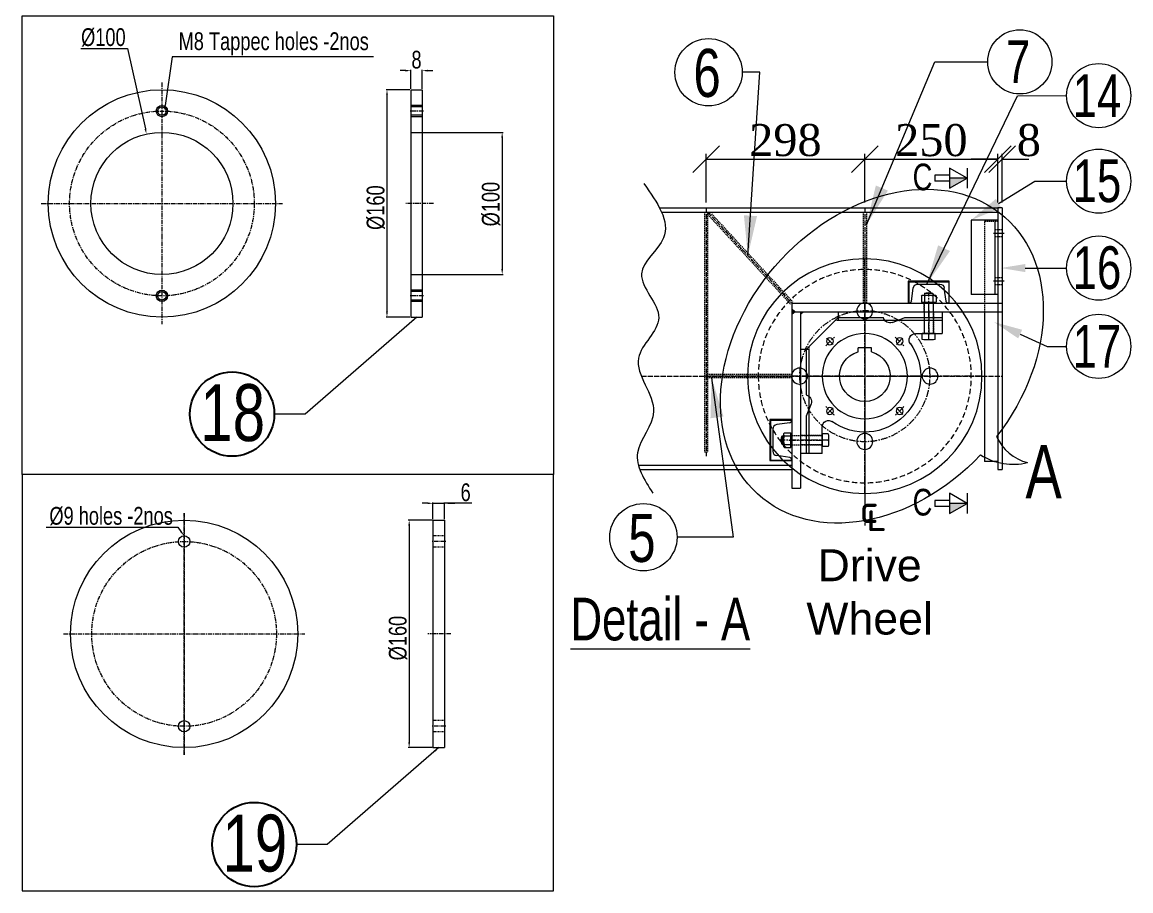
# Model space of a CAD drawing. Extents: x -1308 to 40334, y 1812 to 41869.
# Drawn here: x 33823 to 36946, y 34757 to 37202 of the extents above; entities that cross this region are included whole.
import ezdxf
from ezdxf import colors
from ezdxf.entities.mleader import LeaderData, LeaderLine
from ezdxf.math import Vec2, Vec3

# ---------------------------------------------------------------- set-up
doc = ezdxf.new("R2010")
doc.units = 0
doc.header["$LTSCALE"] = 0.4
doc.header["$MEASUREMENT"] = 0
for name, pattern in [('ACAD_ISO04W100', [30, 24, -3, 0, -3]), ('ACAD_ISO05W100', [33, 24, -3, 0, -3, 0, -3]), ('CENTER', [50.8, 31.75, -6.35, 6.35, -6.35]), ('HIDDEN', [9.525, 6.35, -3.175])]:
    doc.linetypes.add(name, pattern=pattern)
doc.layers.get('0').update_dxf_attribs({"lineweight": 20})
for name, color, linetype, lineweight in [('C.L', 3, 'CENTER', 9), ('CENTRE', 3, 'CENTER', 9), ('Dim', 7, 'Continuous', 9), ('Hidden', 2, 'HIDDEN', 13)]:
    doc.layers.add(name, color=color, linetype=linetype, lineweight=lineweight)
doc.styles.add('Rome', font='times.ttf')
doc.styles.get("Standard").update_dxf_attribs({"font": 'swisscl.ttf'})
doc.dimstyles.new('swaminathan$0', dxfattribs={"dimscale": 5, "dimtxt": 5, "dimasz": 3, "dimexe": 2, "dimexo": 2, "dimgap": 1, "dimtad": 1, "dimzin": 9, "dimdsep": 46, "dimtxsty": 'Standard', "dimcen": -2, "dimclrd": 256, "dimclre": 256, "dimclrt": 256, "dimadec": 0, "dimazin": 0, "dimtfac": 0.7, "dimtofl": 0, "dimtmove": 1, "dimatfit": 3, "dimfxl": 1, "dimtolj": 2, "dimtzin": 9, "dimlwd": -1, "dimlwe": -1, "dimarcsym": 0})
doc.dimstyles.new('swaminathan$3', dxfattribs={"dimscale": 5, "dimtxt": 5, "dimasz": 3, "dimexe": 2, "dimexo": 2, "dimgap": 1, "dimtad": 1, "dimtoh": 1, "dimzin": 9, "dimdsep": 46, "dimtxsty": 'Standard', "dimcen": 0, "dimclrd": 256, "dimclre": 256, "dimclrt": 256, "dimadec": 0, "dimazin": 0, "dimtfac": 0.7, "dimtofl": 0, "dimtmove": 1, "dimatfit": 3, "dimfxl": 1, "dimtolj": 2, "dimtzin": 9, "dimlwd": -1, "dimlwe": -1, "dimarcsym": 0})
doc.dimstyles.new('swaminathan$7', dxfattribs={"dimscale": 5, "dimtxt": 5, "dimasz": 5, "dimexe": 2, "dimexo": 2, "dimgap": 3, "dimtad": 1, "dimzin": 9, "dimdsep": 46, "dimtxsty": 'Standard', "dimcen": 2, "dimclrd": 256, "dimclre": 256, "dimadec": 0, "dimazin": 0, "dimtfac": 0.7, "dimtofl": 0, "dimtmove": 1, "dimatfit": 3, "dimfxl": 1, "dimtolj": 2, "dimtzin": 9, "dimlwd": -1, "dimlwe": -1, "dimarcsym": 0})

# ---------------------------------------------------------------- blocks, each defined once
blk = doc.blocks.new('*D767')
at = {"transparency": 16777216}
for p, q in [((34952.4, 36891.6), (35177.7, 36891.6)), ((35175.2, 36876.6), (35175.2, 36506.6)), ((34952.4, 36491.6), (35177.7, 36491.6))]:
    blk.add_line(p, q, dxfattribs=at)
for points in [[(35172.7, 36876.6), (35177.7, 36876.6), (35175.2, 36891.6)], [(35172.7, 36506.6), (35177.7, 36506.6), (35175.2, 36491.6)]]:
    blk.add_solid(points, dxfattribs=at)
at = {"transparency": 16777216, "insert": (35143.8, 36689.7), "char_height": 50, "attachment_point": 5, "rotation": 90}
blk.add_mtext('\\A2;%%C100', dxfattribs=at)
blk = doc.blocks.new('*D768')
at = {"transparency": 16777216}
for p, q in [((34915.4, 37011.6), (34848.3, 37011.6)), ((34850.8, 36996.6), (34850.8, 36386.6)), ((34915.4, 36371.6), (34848.3, 36371.6))]:
    blk.add_line(p, q, dxfattribs=at)
for points in [[(34848.3, 36996.6), (34853.3, 36996.6), (34850.8, 37011.6)], [(34848.3, 36386.6), (34853.3, 36386.6), (34850.8, 36371.6)]]:
    blk.add_solid(points, dxfattribs=at)
at = {"transparency": 16777216, "insert": (34819.5, 36679.8), "char_height": 50, "attachment_point": 5, "rotation": 90}
blk.add_mtext('\\A2;%%C160', dxfattribs=at)
blk = doc.blocks.new('*D849')
at = {"transparency": 16777216}
for p, q in [((34245.8, 37104.2), (34225.7, 36967.6)), ((34812.8, 37104.2), (34245.8, 37104.2))]:
    blk.add_line(p, q, dxfattribs=at)
blk.add_solid([(34223.3, 36967.9), (34228.2, 36967.2), (34223.6, 36952.7)], dxfattribs=at)
at = {"transparency": 16777216, "insert": (34531.8, 37140.6), "char_height": 50, "attachment_point": 5}
blk.add_mtext('\\A2;M8 Tappec holes -2nos', dxfattribs=at)
blk = doc.blocks.new('*D850')
at = {"transparency": 16777216}
for p, q in [((34977.8, 35800.1), (34910.8, 35800.1)), ((34913.3, 35785.1), (34913.3, 35175.1)), ((34977.8, 35160.1), (34910.8, 35160.1))]:
    blk.add_line(p, q, dxfattribs=at)
for points in [[(34910.8, 35785.1), (34915.8, 35785.1), (34913.3, 35800.1)], [(34910.8, 35175.1), (34915.8, 35175.1), (34913.3, 35160.1)]]:
    blk.add_solid(points, dxfattribs=at)
at = {"transparency": 16777216, "insert": (34881.9, 35468.3), "char_height": 50, "attachment_point": 5, "rotation": 90}
blk.add_mtext('\\A2;%%C160', dxfattribs=at)
blk = doc.blocks.new('*D851')
at = {"transparency": 16777216}
for p, q in [((34902.9, 37065.3), (34887.9, 37065.3)), ((34917.9, 37014.1), (34917.9, 37067.8)), ((34949.9, 37014.1), (34949.9, 37067.8)), ((34964.9, 37065.3), (34979.9, 37065.3))]:
    blk.add_line(p, q, dxfattribs=at)
for points in [[(34902.9, 37067.8), (34902.9, 37062.8), (34917.9, 37065.3)], [(34964.9, 37067.8), (34964.9, 37062.8), (34949.9, 37065.3)]]:
    blk.add_solid(points, dxfattribs=at)
at = {"transparency": 16777216, "insert": (34933.9, 37095.9), "char_height": 50, "attachment_point": 5}
blk.add_mtext('\\A2;8', dxfattribs=at)
blk = doc.blocks.new('*D852')
at = {"transparency": 16777216}
for p, q in [((34965.3, 35847.8), (34950.3, 35847.8)), ((34980.3, 35802.6), (34980.3, 35850.3)), ((34980.3, 35847.8), (35012.3, 35847.8)), ((35012.3, 35802.6), (35012.3, 35850.3)), ((35089.8, 35847.8), (35012.3, 35847.8)), ((35027.3, 35847.8), (35042.3, 35847.8))]:
    blk.add_line(p, q, dxfattribs=at)
for points in [[(34965.3, 35850.3), (34965.3, 35845.3), (34980.3, 35847.8)], [(35027.3, 35850.3), (35027.3, 35845.3), (35012.3, 35847.8)]]:
    blk.add_solid(points, dxfattribs=at)
at = {"transparency": 16777216, "insert": (35072.3, 35878.4), "char_height": 50, "attachment_point": 5}
blk.add_mtext('\\A2;6', dxfattribs=at)
blk = doc.blocks.new('*D853')
at = {"transparency": 16777216}
for p, q in [((33891.1, 35780.2), (34261.6, 35780.2)), ((34261.6, 35780.2), (34270.5, 35768.2))]:
    blk.add_line(p, q, dxfattribs=at)
blk.add_solid([(34272.5, 35769.7), (34268.5, 35766.7), (34279.5, 35756.1)], dxfattribs=at)
at = {"transparency": 16777216, "insert": (34073.9, 35811.5), "char_height": 50, "attachment_point": 5}
blk.add_mtext('\\A2;%%C9 holes -2nos', dxfattribs=at)
blk = doc.blocks.new('*D854')
at = {"transparency": 16777216}
for p, q in [((33989.1, 37127.4), (34120.1, 37127.4)), ((34120.1, 37127.4), (34170.3, 36901.5))]:
    blk.add_line(p, q, dxfattribs=at)
blk.add_solid([(34172.8, 36902), (34167.9, 36900.9), (34173.6, 36886.8)], dxfattribs=at)
at = {"transparency": 16777216, "insert": (34052.1, 37158.7), "char_height": 50, "attachment_point": 5}
blk.add_mtext('\\A2;%%C100', dxfattribs=at)
blk = doc.blocks.new('400 wh 15T LT sv')
at = {"color": 0}
for p, q in [((2369.8, 79), (2369.8, 86.1)), ((2369.8, 86.1), (2394.8, 86.1)), ((2394.8, 79), (2394.8, 86.1))]:
    blk.add_line(p, q, dxfattribs=at)
for centre, radius in [((2382.3, 33.2), 220), ((2382.3, 155.7), 15), ((2259.8, 33.2), 15), ((2504.8, 33.2), 15), ((2382.3, -89.3), 15)]:
    blk.add_circle(centre, radius, dxfattribs=at)
at = {"linetype": 'CENTER'}
blk.add_circle((2382.3, 33.2), 122.5, dxfattribs=at)
blk.add_arc((2382.3, 33.2), 47.5, 105.2575, 74.7425)
at = {"layer": 'C.L', "color": 0}
for p, q in [((2382.3, -186.8), (2382.3, 253.2)), ((2162.3, 33.2), (2602.3, 33.2))]:
    blk.add_line(p, q, dxfattribs=at)
at = {"layer": 'Hidden', "color": 0, "ltscale": 4}
blk.add_circle((2382.3, 33.2), 200, dxfattribs=at)
blk = doc.blocks.new('22218 L Block fv')
for p, q in [((-1422.7, 494.9), (-1492.7, 494.9)), ((-1492.7, 494.9), (-1492.7, 464.9)), ((-1399.6, 485.4), (-1422.7, 494.9)), ((-1297.7, 494.9), (-1382.7, 494.9)), ((-1237.7, 434.9), (-1297.7, 494.9)), ((-1442.7, 464.9), (-1492.7, 464.9)), ((-1237.7, 434.9), (-1237.7, 349.9)), ((-1247.2, 333), (-1237.7, 309.9)), ((-1237.7, 309.9), (-1237.7, 239.9)), ((-1267.7, 239.9), (-1267.7, 289.9)), ((-1267.7, 239.9), (-1237.7, 239.9))]:
    blk.add_line(p, q)
for centre, radius in [((-1347.7, 384.9), 80), ((-1413.2, 450.3), 6.5), ((-1282.3, 450.3), 6.5), ((-1413.2, 319.5), 6.5), ((-1282.3, 319.5), 6.5)]:
    blk.add_circle(centre, radius)
for centre, radius, start, end in [((-1395.6, 498), 13.2, 252.4205, 346.3054), ((-1442.9, 452.9), 12, 320.4967, 90.9275), ((-1347.7, 384.9), 105, 144.0022, 305.9978), ((-1442.9, 452.9), 12, 319.396, 319.4481), ((-1234.6, 337), 13.2, 103.6946, 197.5795), ((-1279.7, 289.7), 12, 359.0725, 129.5033)]:
    blk.add_arc(centre, radius, start, end)
at = {"layer": 'C.L'}
for p, q in [((-1467.7, 496.4), (-1467.7, 461.7)), ((-1347.7, 499.5), (-1347.7, 279.9)), ((-1347.7, 485.5), (-1347.7, 469.2)), ((-1407.3, 444.5), (-1419, 456.1)), ((-1288.2, 444.5), (-1276.5, 456.1)), ((-1233.4, 384.9), (-1452.7, 384.9)), ((-1448.4, 384.9), (-1432.1, 384.9)), ((-1247.1, 384.9), (-1263.4, 384.9)), ((-1407.3, 325.3), (-1419, 313.6)), ((-1288.2, 325.3), (-1276.5, 313.6)), ((-1347.7, 284.2), (-1347.7, 300.5)), ((-1235.7, 264.9), (-1269.7, 264.9))]:
    blk.add_line(p, q, dxfattribs=at)
for centre, start, end in [((-1340.7, 377.8), 128.5683, 141.4317), ((-1354.8, 377.8), 38.5683, 51.4317), ((-1340.7, 391.9), 218.5683, 231.4317), ((-1354.8, 391.9), 308.5683, 321.4317)]:
    blk.add_arc(centre, 102.5, start, end, dxfattribs=at)
at = {"layer": 'Hidden'}
for p, q in [((-1410.6, 489.9), (-1492.7, 489.9)), ((-1476.5, 489.9), (-1476.5, 464.9)), ((-1459, 489.9), (-1459, 464.9)), ((-1292.2, 489.9), (-1385.2, 489.9)), ((-1242.7, 439.9), (-1242.7, 347.5)), ((-1242.7, 322.1), (-1242.7, 239.9)), ((-1267.7, 273.6), (-1242.7, 273.6)), ((-1267.7, 256.1), (-1242.7, 256.1))]:
    blk.add_line(p, q, dxfattribs=at)
blk = doc.blocks.new('22218 Key fv')
for p, q in [((-1302.7, 182.6), (-1497.7, 182.6)), ((-1497.7, 182.6), (-1497.7, 166.6)), ((-1302.7, 166.6), (-1497.7, 166.6)), ((-1302.7, 182.6), (-1302.7, 166.6))]:
    blk.add_line(p, q)
at = {"layer": 'C.L'}
blk.add_line((-1472.7, 184.6), (-1472.7, 164.6), dxfattribs=at)
at = {"layer": 'Hidden'}
for p, q in [((-1481.5, 182.6), (-1481.5, 166.6)), ((-1464, 182.6), (-1464, 166.6))]:
    blk.add_line(p, q, dxfattribs=at)
blk = doc.blocks.new('ISMC 75')
for p, q in [((136.8, 97), (136.8, 22)), ((136.8, 97), (176.8, 97)), ((172.9, 92), (148.5, 88.6)), ((176.8, 97), (176.8, 96.5)), ((141.2, 80.2), (141.2, 38.8)), ((136.8, 22), (176.8, 22)), ((172.9, 26.9), (148.5, 30.4)), ((176.8, 22), (176.8, 22.5))]:
    blk.add_line(p, q)
for centre, radius, start, end in [((149.7, 80.2), 8.5, 98, 180), ((172.3, 96.5), 4.5, 278, 0), ((149.7, 38.8), 8.5, 180, 262), ((172.3, 22.5), 4.5, 360, 82)]:
    blk.add_arc(centre, radius, start, end)
blk = doc.blocks.new('A$C33674D96')
blk.add_blockref('ISMC 75', (-136.8, -97))
blk = doc.blocks.new('gfhjfgj')
at = {"color": 0}
for p, q in [((-1139.3, -177), (-1137.9, -176)), ((-1133.4, -173), (-1117.4, -173)), ((-1111.6, -177), (-1113, -176)), ((-1132.7, -191), (-1130.5, -189)), ((-1132, -191), (-1129.8, -189))]:
    blk.add_line(p, q, dxfattribs=at)
for p, q in [((-1139.3, -177), (-1139.3, -189)), ((-1113, -176), (-1137.9, -176)), ((-1133.4, -176), (-1136.4, -176)), ((-1133.4, -173), (-1133.4, -188)), ((-1117.4, -176), (-1133.4, -176)), ((-1133.4, -182), (-1133.4, -189)), ((-1117.4, -173), (-1117.4, -188)), ((-1114.6, -176), (-1117.4, -176)), ((-1117.4, -182), (-1117.4, -189)), ((-1111.6, -177), (-1111.6, -189)), ((-1111.6, -189), (-1139.3, -189)), ((-1136.1, -189), (-1136.1, -191)), ((-1136.1, -191), (-1114.8, -191)), ((-1114.8, -189), (-1114.8, -191)), ((-1137.4, -259), (-1137.4, -248)), ((-1137.4, -248), (-1113.4, -248)), ((-1113.4, -259), (-1113.4, -248)), ((-1131.4, -260), (-1125.4, -260)), ((-1125.4, -260), (-1119.4, -260))]:
    blk.add_line(p, q)
for centre, radius, start, end in [((-1136.4, -180.8), 4.78, 52.2509, 127.7491), ((-1125.4, -188), 17, 61.9275, 118.0725), ((-1125.4, -208.5), 32.5, 75.75, 104.25), ((-1114.5, -180.8), 4.78, 52.2509, 127.7491), ((-1131.4, -241.5), 18.5, 251.0754, 288.9246), ((-1119.4, -241.5), 18.5, 251.0754, 288.9246)]:
    blk.add_arc(centre, radius, start, end)
at = {"layer": 'CENTRE'}
blk.add_line((-1125.4, -260), (-1125.4, -171), dxfattribs=at)
at = {"layer": 'Hidden'}
for p, q in [((-1133.9, -191), (-1133.9, -248)), ((-1116.9, -191), (-1116.9, -248))]:
    blk.add_line(p, q, dxfattribs=at)
blk = doc.blocks.new('_Oblique')
at = {"layer": 'Dim', "color": 0, "lineweight": -2}
blk.add_line((-0.5, -0.5), (0.5, 0.5), dxfattribs=at)
blk = doc.blocks.new('*D1363')
at = {"layer": 'Dim', "transparency": 16777216}
for p, q in [((23627, 25201.5), (23627, 25292.5)), ((23925, 25201.5), (23925, 25292.5)), ((23627, 25282.5), (23925, 25282.5))]:
    blk.add_line(p, q, dxfattribs=at)
at = {"layer": 'Dim', "transparency": 16777216, "xscale": 50, "yscale": 50, "zscale": 50, "rotation": 180}
blk.add_blockref('_Oblique', (23627, 25282.5), dxfattribs=at)
at = {"layer": 'Dim', "transparency": 16777216, "xscale": 50, "yscale": 50, "zscale": 50}
blk.add_blockref('_Oblique', (23925, 25282.5), dxfattribs=at)
at = {"layer": 'Dim', "lineweight": -2, "transparency": 16777216, "insert": (23776, 25318.1), "char_height": 60, "attachment_point": 5, "style": 'Rome'}
blk.add_mtext('\\A2;298', dxfattribs=at)
blk = doc.blocks.new('*D1364')
at = {"layer": 'Dim', "transparency": 16777216}
for p, q in [((23627, 25201.5), (23627, 25292.5)), ((23925, 25201.5), (23925, 25292.5)), ((23627, 25282.5), (23925, 25282.5))]:
    blk.add_line(p, q, dxfattribs=at)
at = {"layer": 'Dim', "transparency": 16777216, "xscale": 50, "yscale": 50, "zscale": 50, "rotation": 180}
blk.add_blockref('_Oblique', (23627, 25282.5), dxfattribs=at)
at = {"layer": 'Dim', "transparency": 16777216, "xscale": 50, "yscale": 50, "zscale": 50}
blk.add_blockref('_Oblique', (23925, 25282.5), dxfattribs=at)
at = {"layer": 'Dim', "lineweight": -2, "transparency": 16777216, "insert": (23776, 25318.1), "char_height": 60, "attachment_point": 5, "style": 'Rome'}
blk.add_mtext('\\A2;298', dxfattribs=at)
blk = doc.blocks.new('*D1365')
at = {"layer": 'Dim', "transparency": 16777216}
for p, q in [((24175, 25201.5), (24175, 25292.5)), ((24183, 25201.5), (24183, 25292.5)), ((24175, 25282.5), (24125, 25282.5)), ((24183, 25282.5), (24233, 25282.5))]:
    blk.add_line(p, q, dxfattribs=at)
at = {"layer": 'Dim', "transparency": 16777216, "xscale": 50, "yscale": 50, "zscale": 50}
blk.add_blockref('_Oblique', (24175, 25282.5), dxfattribs=at)
at = {"layer": 'Dim', "transparency": 16777216, "xscale": 50, "yscale": 50, "zscale": 50, "rotation": 180}
blk.add_blockref('_Oblique', (24183, 25282.5), dxfattribs=at)
at = {"layer": 'Dim', "lineweight": -2, "transparency": 16777216, "insert": (24233, 25318), "char_height": 60, "attachment_point": 5, "style": 'Rome'}
blk.add_mtext('\\A2;8', dxfattribs=at)
blk = doc.blocks.new('*D1366')
at = {"layer": 'Dim', "transparency": 16777216}
for p, q in [((23925, 25201.5), (23925, 25292.5)), ((24175, 25201.5), (24175, 25292.5)), ((23925, 25282.5), (24175, 25282.5))]:
    blk.add_line(p, q, dxfattribs=at)
at = {"layer": 'Dim', "transparency": 16777216, "xscale": 50, "yscale": 50, "zscale": 50, "rotation": 180}
blk.add_blockref('_Oblique', (23925, 25282.5), dxfattribs=at)
at = {"layer": 'Dim', "transparency": 16777216, "xscale": 50, "yscale": 50, "zscale": 50}
blk.add_blockref('_Oblique', (24175, 25282.5), dxfattribs=at)
at = {"layer": 'Dim', "lineweight": -2, "transparency": 16777216, "insert": (24050, 25318), "char_height": 60, "attachment_point": 5, "style": 'Rome'}
blk.add_mtext('\\A2;250', dxfattribs=at)
blk = doc.blocks.new('Section Aerrow')
at = {"layer": 'Dim'}
blk.add_hatch(color=256, dxfattribs=at).paths.add_polyline_path([(0, 0), (-4.13, 2.38), (-4.13, 0)])
for p, q in [((-4.13, 0.69), (-7.57, 0.69)), ((-7.57, -0.69), (-7.57, 0.69)), ((0, 0), (-4.13, 0)), ((0, -2.38), (0, 2.38)), ((-4.13, -0.69), (-7.57, -0.69))]:
    blk.add_line(p, q, dxfattribs=at)
blk.add_lwpolyline([(0, 0), (-4.13, -2.38), (-4.13, 2.38)], close=True, dxfattribs=at)
blk = doc.blocks.new('detail A 15T EC')
h = blk.add_hatch(color=0)
h.dxf.hatch_style = 1
h.paths.add_polyline_path([(23788.012, 24996.506), (23789.551, 24996.506), (23791.786, 24994.493), (23789.548, 24992.471), (23788.012, 24993.854)])
h.paths.add_polyline_path([(23789.551, 24996.506), (23794.012, 24996.506), (23791.786, 24994.493)])
h.paths.add_polyline_path([(23788.012, 24993.854), (23789.548, 24992.471), (23788.012, 24991.082)])
h.paths.add_polyline_path([(23788.012, 25001.929), (23794.012, 24996.506), (23789.551, 24996.506), (23788.012, 24997.892)])
h.paths.add_polyline_path([(23788.012, 24997.892), (23789.551, 24996.506), (23788.012, 24996.506)], flags=17)
h = blk.add_hatch(color=0)
h.dxf.hatch_style = 1
h.paths.add_polyline_path([(23804.012, 24996.506), (23810.012, 24996.506), (23804.012, 24991.082)])
at = {"color": 0}
for p, q in [((23539.527, 25191.506), (24175.012, 25191.506)), ((24183.012, 25191.506), (24175.012, 25191.506)), ((23543.379, 25183.506), (24175.012, 25183.506)), ((23630.012, 25179.085), (23634.419, 25183.157)), ((24083.512, 25053.506), (24006.512, 25053.506)), ((24006.512, 25053.506), (24006.512, 25012.506)), ((24083.512, 25012.532), (24083.512, 25053.506)), ((23788.012, 25012.506), (24183.012, 25012.506)), ((23788.012, 25012.506), (23788.012, 24665.506)), ((23794.012, 24996.506), (23788.012, 25001.929)), ((23788.012, 24996.506), (24183.012, 24996.506)), ((23794.012, 24996.506), (23788.012, 24991.082)), ((23804.012, 24996.506), (23804.012, 24665.506)), ((23810.012, 24996.506), (23804.012, 24991.082)), ((23788.012, 24794.006), (23747.012, 24794.006)), ((23747.012, 24794.006), (23747.012, 24717.006)), ((23499.934, 24708.506), (23788.012, 24708.506)), ((23747.012, 24717.006), (23788.012, 24717.006)), ((23502.489, 24700.506), (23788.012, 24700.506)), ((23788.012, 24665.506), (23804.012, 24665.506))]:
    blk.add_line(p, q, dxfattribs=at)
at = {"color": 7, "true_color": 0xffffff}
for p, q in [((24175.012, 25191.506), (24175.012, 24997.506)), ((24175.012, 25191.506), (24175.012, 24700.506)), ((24183.012, 25191.506), (24183.012, 24700.506)), ((23925.012, 25110.506), (23925.012, 24620.506)), ((24150.012, 24996.506), (24150.012, 24715.506)), ((24175.012, 24700.506), (24183.012, 24700.506))]:
    blk.add_line(p, q, dxfattribs=at)
at = {"color": 0}
for centre, radius, start, end in [((24252.722, 24798.703), 88.161, 204.308737, 255.542627), ((24204.008, 24827.109), 116.866, 238.267246, 283.20849)]:
    blk.add_arc(centre, radius, start, end, dxfattribs=at)
at = {"color": 0, "extrusion": (0, 0, -1)}
blk.add_ellipse((23957.103, 24913.034), major_axis=(-231.34, -260.354), ratio=0.75217455, start_param=4.75650722, end_param=10.90819113, dxfattribs=at)
at = {"color": 0}
blk.add_spline([(23510.22, 25236.727), (23546.999, 25134.79), (23505.878, 25067.3), (23538.188, 24985.14), (23500.003, 24909.318), (23528.607, 24808.772), (23498.35, 24731.727), (23527.056, 24656.027)], degree=3, dxfattribs=at)
at = {"layer": 'CENTRE', "color": 0, "linetype": 'ACAD_ISO04W100', "lineweight": -2}
for p, q in [((23627.012, 25191.506), (23627.012, 24725.506)), ((23925.012, 25191.506), (23925.012, 24595.506)), ((23630.012, 25183.506), (23788.012, 25012.506)), ((24186.512, 25143.506), (24166.512, 25143.506)), ((24186.512, 25053.506), (24166.512, 25053.506)), ((23505.461, 24875.506), (24183.012, 24875.506)), ((23788.012, 24875.506), (23630.012, 24875.506))]:
    blk.add_line(p, q, dxfattribs=at)
at = {"layer": 'CENTRE'}
for p, q in [((24045.012, 24996.506), (24045.012, 25013.408)), ((23782.11, 24755.506), (23809.914, 24755.506))]:
    blk.add_line(p, q, dxfattribs=at)
at = {"layer": 'Dim', "lineweight": -2}
for p, q in [((24175.012, 25168.506), (24125.012, 25168.506)), ((24125.012, 25168.506), (24125.012, 25028.506)), ((24169.012, 25168.506), (24169.012, 25028.506)), ((24175.012, 25028.506), (24125.012, 25028.506)), ((24175.012, 24715.506), (24150.012, 24715.506))]:
    blk.add_line(p, q, dxfattribs=at)
for centre in [(24216.082, 25465.218), (24364.186, 25401.871), (24364.187, 25241.356), (24364.187, 25078.391), (24364.097, 24931.493)]:
    blk.add_circle(centre, 60.272, dxfattribs=at)
at = {"layer": 'Dim', "color": 0, "lineweight": -2}
for centre in [(23631.698, 25445.784), (23509.389, 24573.302)]:
    blk.add_circle(centre, 63.152, dxfattribs=at)
at = {"layer": 'Hidden', "color": 0}
for p, q in [((23624.012, 25183.506), (23624.012, 24733.506)), ((23630.012, 25183.506), (23630.012, 24733.506)), ((23630.012, 25179.085), (23785.809, 25010.47)), ((23634.419, 25183.157), (23790.216, 25014.542)), ((23922.012, 25183.506), (23922.012, 25012.506)), ((23928.012, 25183.506), (23928.012, 25012.506)), ((23788.012, 24878.506), (23630.012, 24878.506)), ((23788.012, 24872.506), (23630.012, 24872.506)), ((23624.012, 24733.506), (23630.012, 24733.506))]:
    blk.add_line(p, q, dxfattribs=at)
at = {"layer": 'Hidden'}
for p, q in [((24175.012, 25165.506), (24150.012, 25165.506)), ((24175.012, 25165.506), (24150.012, 25165.506)), ((24150.012, 25165.506), (24150.012, 24996.506)), ((24183.012, 25150.006), (24169.012, 25150.006)), ((24183.012, 25137.006), (24169.012, 25137.006)), ((24183.012, 25060.006), (24169.012, 25060.006)), ((24183.012, 25047.006), (24169.012, 25047.006)), ((24036.262, 24996.506), (24036.262, 25012.506)), ((24053.762, 24996.506), (24053.762, 25012.506)), ((23788.012, 24764.256), (23804.012, 24764.256)), ((23788.012, 24746.756), (23804.012, 24746.756))]:
    blk.add_line(p, q, dxfattribs=at)
at = {"linetype": 'ACAD_ISO05W100', "xscale": -1}
blk.add_blockref('400 wh 15T LT sv', (26307.305, 24842.344), dxfattribs=at)
at = {"color": 7, "true_color": 0xffffff, "xscale": -1, "rotation": 90}
blk.add_blockref('A$C33674D96', (24007.512, 25052.506), dxfattribs=at)
at = {"linetype": 'Continuous', "xscale": -1}
blk.add_blockref('gfhjfgj', (22919.584, 25203.486), dxfattribs=at)
at = {"xscale": -1}
for name, p in [('22218 Key fv', (22572.267, 24813.949)), ('22218 L Block fv', (22577.267, 24490.635))]:
    blk.add_blockref(name, p, dxfattribs=at)
at = {"xscale": -1, "rotation": 270}
blk.add_blockref('22218 Key fv', (23637.456, 26228.251), dxfattribs=at)
at = {"color": 7, "true_color": 0xffffff}
blk.add_blockref('A$C33674D96', (23748.012, 24793.006), dxfattribs=at)
at = {"linetype": 'Continuous', "xscale": -1, "rotation": 90}
blk.add_blockref('gfhjfgj', (23597.032, 23630.077), dxfattribs=at)
at = {"layer": 'Dim', "lineweight": -2, "xscale": -8, "yscale": 8, "zscale": 8, "rotation": 180}
for p in [(24117.156, 25247), (24117.156, 25247), (24117.156, 24636.741)]:
    blk.add_blockref('Section Aerrow', p, dxfattribs=at)
at = {"lineweight": -2}
blk.add_text('%%UDetail - A', height=80, dxfattribs=at).set_placement((23372.548, 24379.835))
at = {"layer": 'Dim', "lineweight": -2, "attachment_point": 5}
for s, insert, char_height in [('7', (24212.783, 25465.381), 80), ('14', (24360.887, 25402.034), 80), ('C', (24033.339, 25249.002), 50), ('C', (24033.339, 25249.002), 50), ('15', (24360.888, 25241.519), 80), ('16', (24360.888, 25078.554), 80), ('17', (24360.798, 24931.656), 80), ('A', (24260.801, 24696.086), 100), ('C', (24033.339, 24638.743), 50), ('\\pxqc;{\\fISOCPEUR|b0|i0|c0|p34;℄\\P\\fSwis721 LtEx BT|b0|i0|c0|p34;Drive\\PWheel}', (23934.05, 24520.375), 60)]:
    blk.add_mtext(s, dxfattribs=dict(at, insert=insert, char_height=char_height))
at = {"layer": 'Dim', "color": 0, "linetype": 'ByBlock', "lineweight": -2, "char_height": 90, "attachment_point": 5}
for s, insert in [('6', (23628.894, 25443.863)), ('5', (23506.586, 24571.382))]:
    blk.add_mtext(s, dxfattribs=dict(at, insert=insert))
at = {"layer": 'Dim', "lineweight": -2}
for picture in ['*D1363', '*D1364']:
    dim = blk.add_linear_dim(base=(23925.012, 25282.468), p1=(23627.012, 25191.506), p2=(23925.012, 25191.506), dimstyle='swaminathan$0', override={"dimtxt": 12, "dimasz": 10, "dimtxsty": 'Rome', "dimblk1": 'Oblique', "dimblk2": 'Oblique', "dimsah": 1}, dxfattribs=at)
    dim.commit()
    dim.dimension.update_dxf_attribs({"geometry": picture, "text_midpoint": (23776.012, 25318.074)})
dim = blk.add_linear_dim(base=(24175.012, 25282.468), p1=(23925.012, 25191.506), p2=(24175.012, 25191.506), angle=180, dimstyle='swaminathan$0', override={"dimtxt": 12, "dimasz": 10, "dimtxsty": 'Rome', "dimblk1": 'Oblique', "dimblk2": 'Oblique', "dimsah": 1}, dxfattribs=at)
dim.commit()
dim.dimension.update_dxf_attribs({"geometry": '*D1366', "text_midpoint": (24050.012, 25317.987)})
dim = blk.add_linear_dim(base=(24175.019, 25282.468), p1=(24183.019, 25191.506), p2=(24175.019, 25191.506), angle=180, dimstyle='swaminathan$0', override={"dimtxt": 12, "dimasz": 10, "dimtxsty": 'Rome', "dimblk1": 'Oblique', "dimblk2": 'Oblique', "dimsah": 1}, dxfattribs=at)
dim.commit()
dim.dimension.update_dxf_attribs({"geometry": '*D1365', "text_midpoint": (24233.019, 25282.468), "dimtype": 128})
at = {"lineweight": -2}
for points in [[(23928.012, 25159.364), (24056.74, 25465.218), (24155.81, 25465.218)], [(23705.553, 25101.749), (23727.675, 25445.702), (23694.85, 25445.784)], [(24041.254, 25048.106), (24211.404, 25401.653), (24303.914, 25401.871)], [(23637.355, 24872.506), (23678.177, 24573.22), (23572.542, 24573.302)]]:
    blk.add_leader(points, dimstyle='swaminathan$7', override={"dimasz": 15, "dimtad": 0}, dxfattribs=at)
ml = blk.add_multileader_mtext('Standard', dxfattribs=at)
ml.set_content('', color=256)
ml.set_leader_properties(linetype='ByLayer', lineweight=-1)
ml.build(insert=Vec2(0, 0))
ml.multileader.update_dxf_attribs({"text_right_attachment_type": 6, "dogleg_length": 0.36, "arrow_head_size": 60})
ctx = ml.context
ctx.base_point, ctx.char_height, ctx.arrow_head_size, ctx.landing_gap_size, ctx.plane_origin = Vec3(24303.914, 25241.356), 0.18, 60, 0.09, Vec3(24156.93, 25156.927)
ctx.right_attachment = 6
notes = []
notes.append((ctx, [(0, (1, 1, 0), (24244.343, 25241.356), (1, 0), 59.571, [(0, [(24125.012, 25168.506)], 0, [])])]))
ctx.mtext.insert, ctx.mtext.flow_direction = Vec3(24304.004, 25241.446), 5
ml = blk.add_multileader_mtext('Standard', dxfattribs=at)
ml.set_content('', color=256)
ml.set_leader_properties(linetype='ByLayer', lineweight=-1)
ml.build(insert=Vec2(0, 0))
ml.multileader.update_dxf_attribs({"text_right_attachment_type": 6, "dogleg_length": 0.36, "arrow_head_size": 46})
ctx = ml.context
ctx.base_point, ctx.char_height, ctx.arrow_head_size, ctx.landing_gap_size, ctx.plane_origin = Vec3(24303.914, 25078.391), 0.18, 46, 0.09, Vec3(24180.218, 25078.391)
ctx.right_attachment = 6
notes.append((ctx, [(0, (1, 1, 0), (24272.761, 25078.391), (1, 0), 31.153, [(0, [(24180.218, 25078.391)], 0, [])])]))
ctx.mtext.insert, ctx.mtext.flow_direction = Vec3(24304.004, 25078.481), 5
ml = blk.add_multileader_mtext('Standard', dxfattribs=at)
ml.set_content('', color=256)
ml.set_leader_properties(color=256, linetype='ByLayer', lineweight=-1)
ml.build(insert=Vec2(0, 0))
ml.multileader.update_dxf_attribs({"text_right_attachment_type": 6, "dogleg_length": 0.36, "arrow_head_size": 54})
ctx = ml.context
ctx.base_point, ctx.char_height, ctx.arrow_head_size, ctx.landing_gap_size, ctx.plane_origin = Vec3(24303.824, 24931.493), 0.18, 54, 0.09, Vec3(24167.615, 24933.593)
ctx.right_attachment = 6
notes.append((ctx, [(0, (1, 1, 0), (24267.116, 24931.493), (1, 0), 36.708, [(0, [(24167.615, 24976.985)], 0, [])])]))
ctx.mtext.insert, ctx.mtext.flow_direction = Vec3(24303.914, 24931.583), 5
for ctx, leaders in notes:
    for number, flags, end, landing, length, lines in leaders:
        leader = LeaderData()
        leader.index, (leader.has_last_leader_line, leader.has_dogleg_vector, leader.attachment_direction) = number, flags
        leader.last_leader_point, leader.dogleg_vector, leader.dogleg_length = Vec3(end), Vec3(landing), length
        for number, points, colour, breaks in lines:
            line = LeaderLine()
            line.index, line.vertices, line.color, line.breaks = number, Vec3.list(points), colors.encode_raw_color(colour), breaks
            leader.lines.append(line)
        ctx.leaders.append(leader)

msp = doc.modelspace()

# ---------------------------------------------------------------- linework, layer by layer
at = {"color": 0}
for p, q in [((34917.854, 37011.596), (34949.854, 37011.596)), ((34917.854, 37011.596), (34917.854, 36371.596)), ((34917.854, 37011.596), (34949.854, 37011.596)), ((34949.854, 37011.596), (34949.854, 36371.596)), ((34917.854, 36371.596), (34949.854, 36371.596)), ((34917.854, 36371.596), (34949.854, 36371.596)), ((34980.307, 35800.116), (35012.307, 35800.116)), ((34980.307, 35800.116), (34980.307, 35160.116)), ((34980.307, 35800.116), (35012.307, 35800.116)), ((35012.307, 35800.116), (35012.307, 35160.116)), ((34980.307, 35160.116), (35012.307, 35160.116)), ((34980.307, 35160.116), (35012.307, 35160.116))]:
    msp.add_line(p, q, dxfattribs=at)
for points in [[(33823.444, 37219.767), (35319.622, 37219.767), (35319.622, 35928.984), (33823.444, 35928.984)], [(35319.622, 35928.984), (33823.444, 35928.984), (33823.444, 34757.098), (35319.622, 34757.098)]]:
    msp.add_lwpolyline(points, close=True, dxfattribs=at)
for centre, radius in [((34217.004, 36691.596), 320), ((34217.004, 36951.596), 16), ((34217.004, 36951.596), 12), ((34217.004, 36691.596), 200), ((34217.004, 36431.596), 16), ((34217.004, 36431.596), 12), ((34279.457, 35480.116), 320), ((34279.457, 35740.116), 16), ((34279.457, 35220.116), 16)]:
    msp.add_circle(centre, radius, dxfattribs=at)
at = {"layer": 'CENTRE', "color": 0}
for p, q in [((34217.004, 37031.596), (34217.004, 36351.596)), ((34953.854, 36951.596), (34913.854, 36951.596)), ((33877.004, 36691.596), (34557.004, 36691.596)), ((34981.854, 36691.596), (34903.599, 36691.596)), ((34953.854, 36431.596), (34913.854, 36431.596)), ((34279.457, 35140.116), (34279.457, 35820.116)), ((34279.457, 35820.116), (34279.457, 35140.116)), ((35016.307, 35740.116), (34976.307, 35740.116)), ((33939.457, 35480.116), (34619.457, 35480.116)), ((35030.638, 35480.116), (34966.052, 35480.116)), ((35016.307, 35220.116), (34976.307, 35220.116))]:
    msp.add_line(p, q, dxfattribs=at)
at = {"layer": 'CENTRE', "color": 0, "linetype": 'HIDDEN'}
for p, q in [((34949.854, 36967.596), (34917.854, 36967.596)), ((34949.854, 36963.596), (34917.854, 36963.596)), ((34949.854, 36939.596), (34917.854, 36939.596)), ((34949.854, 36935.596), (34917.854, 36935.596)), ((34917.854, 36891.596), (34949.854, 36891.596)), ((34917.854, 36491.596), (34949.854, 36491.596)), ((34949.854, 36447.596), (34917.854, 36447.596)), ((34949.854, 36443.596), (34917.854, 36443.596)), ((34949.854, 36419.596), (34917.854, 36419.596)), ((34949.854, 36415.596), (34917.854, 36415.596)), ((35012.307, 35756.116), (34980.307, 35756.116)), ((35012.307, 35724.116), (34980.307, 35724.116)), ((35012.307, 35236.116), (34980.307, 35236.116)), ((35012.307, 35204.116), (34980.307, 35204.116))]:
    msp.add_line(p, q, dxfattribs=at)
at = {"layer": 'CENTRE', "color": 0}
for centre in [(34217.004, 36691.596), (34279.457, 35480.116)]:
    msp.add_circle(centre, 260, dxfattribs=at)
at = {"layer": 'Dim', "lineweight": -2}
for centre in [(34414.652, 36098.646), (34477.105, 34887.166)]:
    msp.add_circle(centre, 118.647, dxfattribs=at)

# ---------------------------------------------------------------- block references
at = {"color": 0, "xscale": 1.5, "yscale": 1.5, "zscale": 1.5}
msp.add_blockref('detail A 15T EC', (308.815, -1107.846), dxfattribs=at)

# ---------------------------------------------------------------- texts
at = {"layer": 'Dim', "lineweight": -2, "char_height": 160, "attachment_point": 5}
for s, insert in [('18', (34416.216, 36101.764)), ('19', (34478.669, 34890.284))]:
    msp.add_mtext(s, dxfattribs=dict(at, insert=insert))

# ---------------------------------------------------------------- dimensions: what is measured, and where the dimension line sits
at = {"color": 0}
for p1, p2, text, picture, middle in [((34165.424, 36556.969), (34223.555, 36952.723), 'M8 Tappec holes -2nos', '*D849', (34245.801, 37104.172)), ((34260.436, 36496.369), (34173.572, 36886.823), '%%C100', '*D854', (34120.061, 37127.353))]:
    dim = msp.add_diameter_dim_2p(p1=p1, p2=p2, text=text, dimstyle='swaminathan$3', override={"dimtxt": 10}, dxfattribs=at)
    dim.commit()
    dim.dimension.update_dxf_attribs({"geometry": picture, "text_midpoint": middle, "dimtype": 163})
for base, p1, p2, text, picture, middle in [((34949.854, 37065.312), (34917.854, 37011.596), (34949.854, 37011.596), '8', '*D851', (34933.854, 37065.312)), ((35012.307, 35847.759), (34980.307, 35800.116), (35012.307, 35800.116), '6', '*D852', (35072.307, 35827.759))]:
    dim = msp.add_linear_dim(base=base, p1=p1, p2=p2, text=text, dimstyle='swaminathan$0', override={"dimtxt": 10, "dimexe": 0.5, "dimexo": 0.5}, dxfattribs=at)
    dim.commit()
    dim.dimension.update_dxf_attribs({"geometry": picture, "text_midpoint": middle, "dimtype": 160})
for base, p1, p2, text, picture, middle in [((34850.817, 36371.596), (34917.854, 37011.596), (34917.854, 36371.596), '%%C160', '*D768', (34850.817, 36679.788)), ((35175.167, 36491.596), (34949.854, 36891.596), (34949.854, 36491.596), '%%C100', '*D767', (35175.167, 36689.735)), ((34913.27, 35160.116), (34980.307, 35800.116), (34980.307, 35160.116), '%%C160', '*D850', (34913.27, 35468.308))]:
    dim = msp.add_linear_dim(base=base, p1=p1, p2=p2, angle=90, text=text, dimstyle='swaminathan$0', override={"dimtxt": 10, "dimexe": 0.5, "dimexo": 0.5}, dxfattribs=at)
    dim.commit()
    dim.dimension.update_dxf_attribs({"geometry": picture, "text_midpoint": middle, "dimtype": 160})
dim = msp.add_diameter_dim_2p(p1=(34517.79, 35434.872), p2=(34279.457, 35756.116), text='%%C9 holes -2nos', dimstyle='swaminathan$3', override={"dimtxt": 10}, dxfattribs=at)
dim.commit()
dim.dimension.update_dxf_attribs({"geometry": '*D853', "text_midpoint": (34073.866, 35811.536)})

# ---------------------------------------------------------------- leaders
at = {"lineweight": -2}
for points in [[(34934.6, 36371.596), (34619.917, 36098.646), (34533.299, 36098.646)], [(34997.053, 35160.116), (34682.371, 34887.166), (34595.752, 34887.166)]]:
    msp.add_leader(points, dimstyle='swaminathan$7', override={"dimasz": 3, "dimtad": 0}, dxfattribs=at)

doc.saveas('drawing.dxf')
